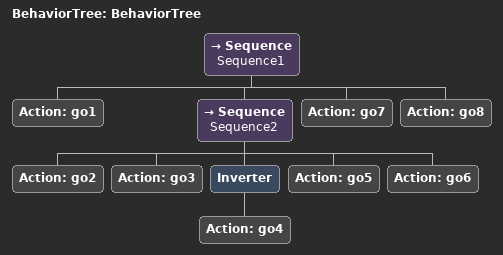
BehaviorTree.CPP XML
<?xml version="1.0"?><root main_tree_to_execute="BehaviorTree"><BehaviorTree ID="BehaviorTree"><Sequence name="Sequence1"><Action ID="go1"/><Sequence name="Sequence2"><Action ID="go2"/><Action ID="go3"/><Inverter><Action ID="go4"/></Inverter><Action ID="go5"/><Action ID="go6"/></Sequence><Action ID="go7"/><Action ID="go8"/></Sequence></BehaviorTree></root>
